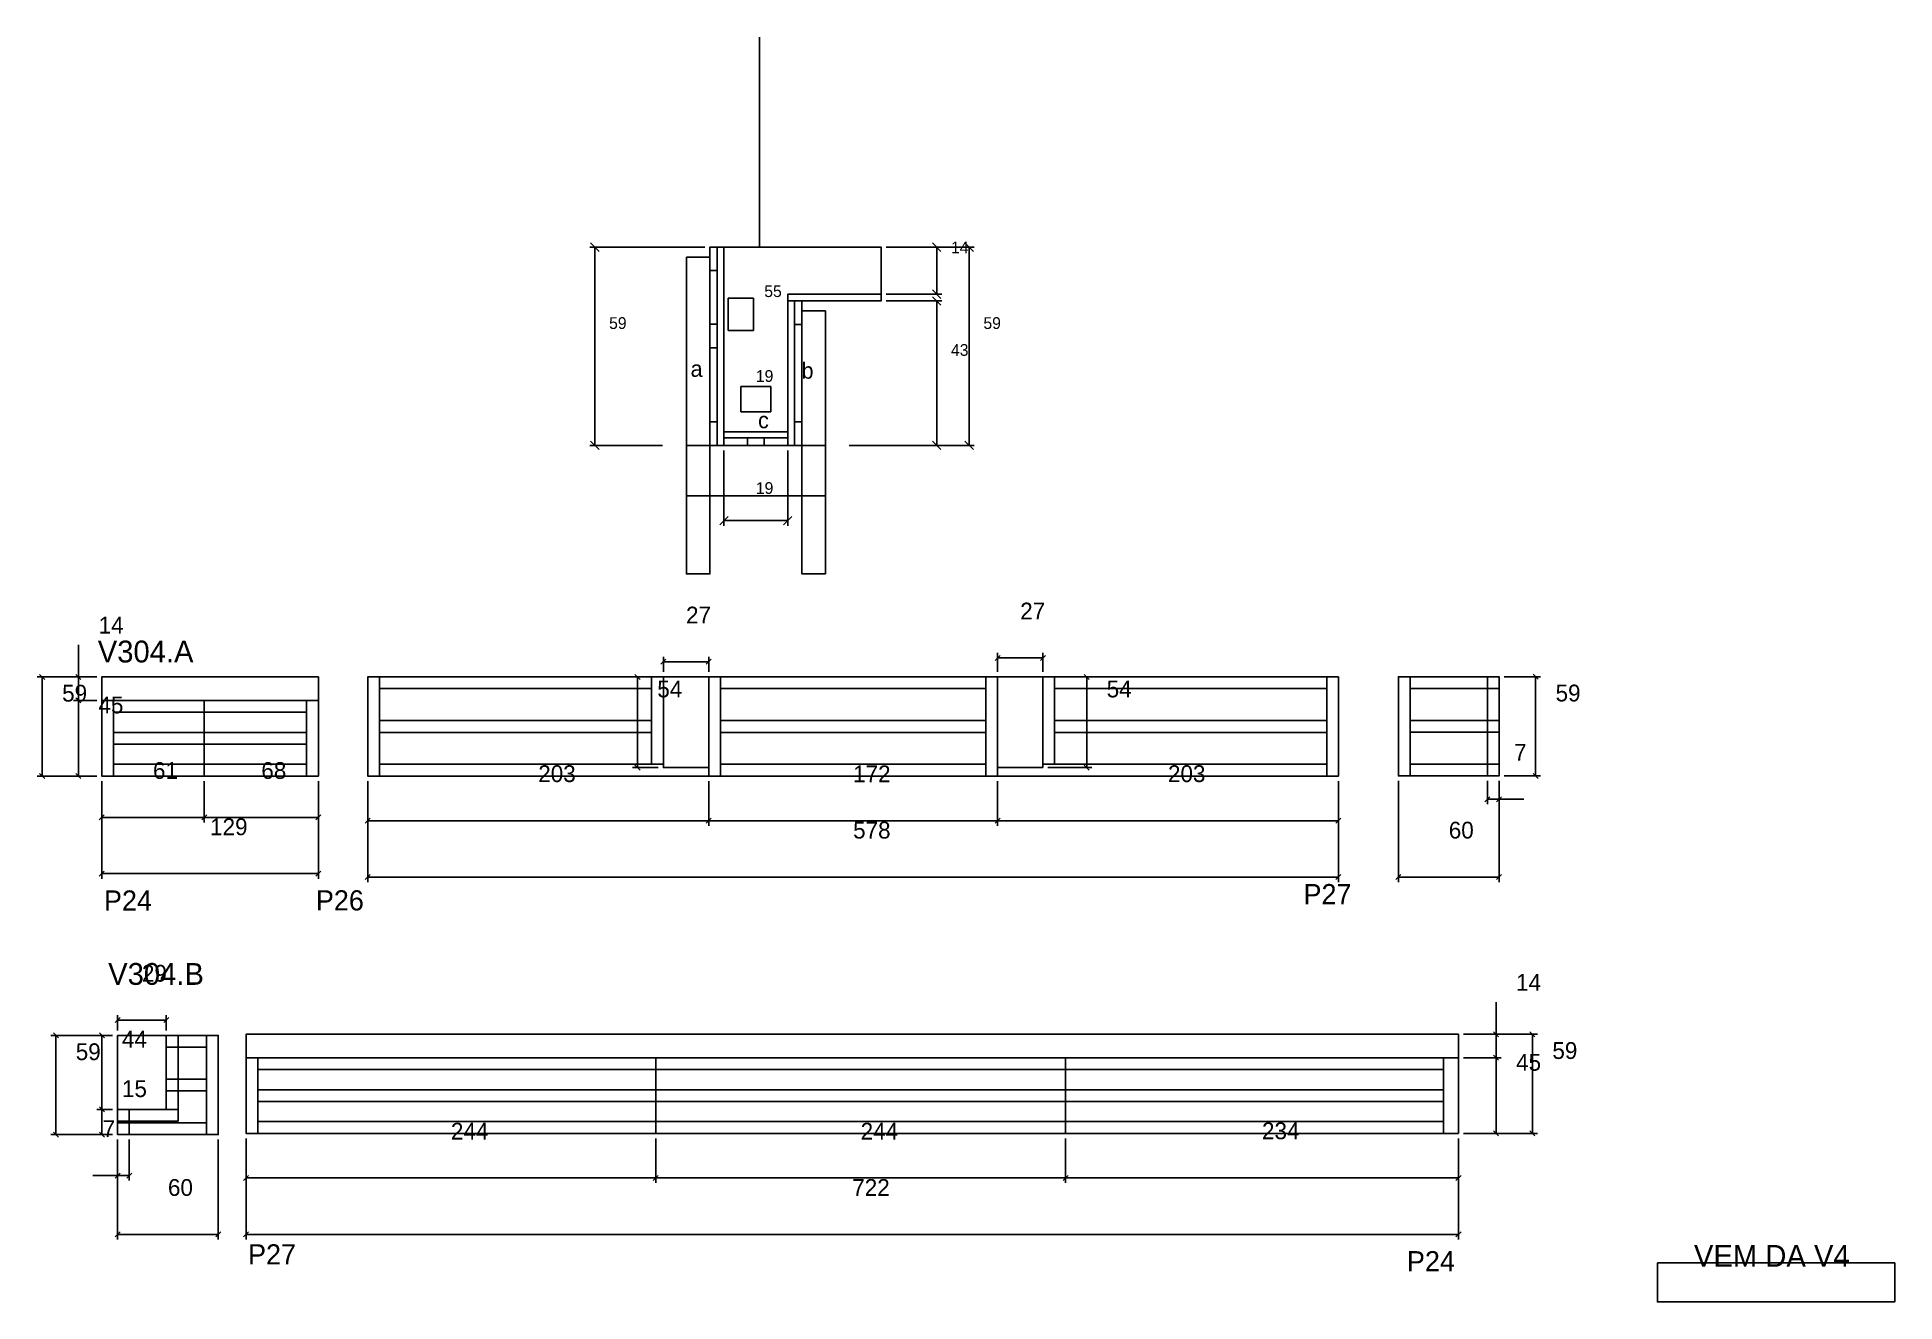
# Model space of a CAD drawing. Header units: metres. Extents: x 2216 to 3322, y 5273 to 6026.
import ezdxf

# ---------------------------------------------------------------- set-up
doc = ezdxf.new("R2010")
doc.units = ezdxf.units.M

msp = doc.modelspace()

# ---------------------------------------------------------------- linework, layer by layer
at = {"layer": 'CONCRETO', "color": 251}
msp.add_lwpolyline([(2718.4, 5872.7), (2718.4, 5900.7), (2624.8, 5900.7), (2624.8, 5872.7), (2624.8, 5790.7), (2662.8, 5790.7), (2662.8, 5872.7), (2718.4, 5872.7)], dxfattribs=at)
at = {"layer": 'COTA', "color": 4}
for p, q in [((2613.4, 5900.7), (2544.9, 5900.7)), ((2547.9, 5782.7), (2547.9, 5900.7)), ((2721.4, 5900.7), (2773.8, 5900.7)), ((2721.4, 5900.7), (2754.5, 5900.7)), ((2751.5, 5900.7), (2751.5, 5872.7)), ((2770.8, 5782.7), (2770.8, 5900.7)), ((2721.4, 5872.7), (2754.5, 5872.7)), ((2721.4, 5868.7), (2754.5, 5868.7)), ((2751.5, 5868.7), (2751.5, 5782.7)), ((2588.2, 5782.7), (2544.9, 5782.7)), ((2624.8, 5779.7), (2624.8, 5734.9)), ((2662.8, 5779.7), (2662.8, 5734.9)), ((2699.4, 5782.7), (2754.5, 5782.7)), ((2699.4, 5782.7), (2773.8, 5782.7)), ((2662.8, 5737.9), (2624.8, 5737.9)), ((2240.4, 5644.9), (2240.4, 5664)), ((2588.7, 5647.9), (2588.7, 5656.9)), ((2615.7, 5653.9), (2588.7, 5653.9)), ((2615.7, 5647.9), (2615.7, 5656.9)), ((2787.7, 5647.9), (2787.7, 5659.2)), ((2787.7, 5656.2), (2814.7, 5656.2)), ((2814.7, 5647.9), (2814.7, 5659.2)), ((2251.3, 5644.9), (2215.8, 5644.9)), ((2218.8, 5644.9), (2218.8, 5585.9)), ((2251.3, 5644.9), (2237.4, 5644.9)), ((2240.4, 5630.9), (2240.4, 5644.9)), ((2585.7, 5644.9), (2570.3, 5644.9)), ((2573.3, 5590.9), (2573.3, 5644.9)), ((2817.7, 5644.9), (2843.8, 5644.9)), ((2840.8, 5644.9), (2840.8, 5590.9)), ((3089.4, 5645), (3111.1, 5645)), ((3108.1, 5586), (3108.1, 5645)), ((2251.3, 5630.9), (2237.4, 5630.9)), ((2251.3, 5630.9), (2237.4, 5630.9)), ((2240.4, 5630.9), (2240.4, 5585.9)), ((2585.7, 5590.9), (2570.3, 5590.9)), ((2817.7, 5590.9), (2843.8, 5590.9)), ((2251.3, 5585.9), (2215.8, 5585.9)), ((2251.3, 5585.9), (2237.4, 5585.9)), ((2254.3, 5582.9), (2254.3, 5524.8)), ((2254.3, 5582.9), (2254.3, 5558.3)), ((2315.3, 5582.9), (2315.3, 5558.3)), ((2315.3, 5582.9), (2315.3, 5558.3)), ((2383.3, 5582.9), (2383.3, 5558.3)), ((2383.3, 5582.9), (2383.3, 5524.8)), ((2412.7, 5582.9), (2412.7, 5556.3)), ((2412.7, 5582.9), (2412.7, 5522.8)), ((2615.7, 5582.9), (2615.7, 5556.3)), ((2615.7, 5582.9), (2615.7, 5556.3)), ((2787.7, 5582.9), (2787.7, 5556.3)), ((2787.7, 5582.9), (2787.7, 5556.3)), ((2990.7, 5582.9), (2990.7, 5556.3)), ((2990.7, 5582.9), (2990.7, 5522.8)), ((3026.4, 5583), (3026.4, 5522.8)), ((3079.4, 5583), (3079.4, 5569.1)), ((3086.4, 5583), (3086.4, 5522.8)), ((3086.4, 5583), (3086.4, 5569.1)), ((3089.4, 5586), (3111.1, 5586)), ((3079.4, 5572.1), (3086.4, 5572.1)), ((3086.4, 5572.1), (3101.2, 5572.1)), ((2254.3, 5561.3), (2315.3, 5561.3)), ((2315.3, 5561.3), (2383.3, 5561.3)), ((2412.7, 5559.3), (2615.7, 5559.3)), ((2615.7, 5559.3), (2787.7, 5559.3)), ((2787.7, 5559.3), (2990.7, 5559.3)), ((2254.3, 5527.8), (2383.3, 5527.8)), ((2412.7, 5525.8), (2990.7, 5525.8)), ((3026.4, 5525.8), (3086.4, 5525.8)), ((2263.7, 5434.5), (2263.7, 5443.6)), ((2292.7, 5434.5), (2292.7, 5443.6)), ((3084.6, 5432.2), (3084.6, 5451.3)), ((2263.7, 5440.6), (2292.7, 5440.6)), ((3065.2, 5432.2), (3109.2, 5432.2)), ((3065.2, 5432.2), (3087.6, 5432.2)), ((3084.6, 5418.2), (3084.6, 5432.2)), ((3106.2, 5432.2), (3106.2, 5373.2)), ((2260.7, 5431.5), (2224, 5431.5)), ((2227, 5372.5), (2227, 5431.5)), ((2260.7, 5431.5), (2251.4, 5431.5)), ((2254.4, 5431.5), (2254.4, 5387.5)), ((3065.2, 5418.2), (3087.6, 5418.2)), ((3065.2, 5418.2), (3087.6, 5418.2)), ((3084.6, 5418.2), (3084.6, 5373.2)), ((2260.7, 5387.5), (2251.4, 5387.5)), ((2260.7, 5387.5), (2251.4, 5387.5)), ((2254.4, 5387.5), (2254.4, 5372.5)), ((2260.7, 5372.5), (2224, 5372.5)), ((2260.7, 5372.5), (2251.4, 5372.5)), ((2263.7, 5369.5), (2263.7, 5310.1)), ((2263.7, 5369.5), (2263.7, 5345.1)), ((2270.7, 5369.5), (2270.7, 5345.1)), ((2323.7, 5369.5), (2323.7, 5310.1)), ((2340.2, 5370.2), (2340.2, 5343.7)), ((2340.2, 5370.2), (2340.2, 5310.1)), ((2584.2, 5370.2), (2584.2, 5343.7)), ((2584.2, 5370.2), (2584.2, 5343.7)), ((2828.2, 5370.2), (2828.2, 5343.7)), ((2828.2, 5370.2), (2828.2, 5343.7)), ((3062.2, 5370.2), (3062.2, 5310.1)), ((3062.2, 5370.2), (3062.2, 5343.7)), ((3065.2, 5373.2), (3109.2, 5373.2)), ((3065.2, 5373.2), (3087.6, 5373.2)), ((2263.7, 5348.1), (2248.9, 5348.1)), ((2270.7, 5348.1), (2263.7, 5348.1)), ((2340.2, 5346.7), (2584.2, 5346.7)), ((2584.2, 5346.7), (2828.2, 5346.7)), ((2828.2, 5346.7), (3062.2, 5346.7)), ((2323.7, 5313.1), (2263.7, 5313.1)), ((2340.2, 5313.1), (3062.2, 5313.1))]:
    msp.add_line(p, q, dxfattribs=at)
at = {"layer": 'COTA'}
for p, q in [((2590.2, 5655.4), (2587.2, 5652.4)), ((2614.2, 5652.4), (2617.2, 5655.4)), ((2789.2, 5657.7), (2786.2, 5654.7)), ((2813.2, 5654.7), (2816.2, 5657.7)), ((2220.3, 5643.4), (2217.3, 5646.4)), ((2241.9, 5643.4), (2238.9, 5646.4)), ((2574.8, 5643.4), (2571.8, 5646.4)), ((2842.3, 5643.4), (2839.3, 5646.4)), ((3109.6, 5643.5), (3106.6, 5646.5)), ((2241.9, 5629.4), (2238.9, 5632.4)), ((2238.9, 5632.4), (2241.9, 5629.4)), ((2217.3, 5587.4), (2220.3, 5584.4)), ((2238.9, 5587.4), (2241.9, 5584.4)), ((2571.8, 5592.4), (2574.8, 5589.4)), ((2839.3, 5592.4), (2842.3, 5589.4)), ((3106.6, 5587.5), (3109.6, 5584.5)), ((3080.9, 5573.6), (3077.9, 5570.6)), ((3084.9, 5570.6), (3087.9, 5573.6)), ((2255.8, 5562.8), (2252.8, 5559.8)), ((2313.8, 5559.8), (2316.8, 5562.8)), ((2316.8, 5562.8), (2313.8, 5559.8)), ((2381.8, 5559.8), (2384.8, 5562.8)), ((2414.2, 5560.8), (2411.2, 5557.8)), ((2617.2, 5560.8), (2614.2, 5557.8)), ((2614.2, 5557.8), (2617.2, 5560.8)), ((2786.2, 5557.8), (2789.2, 5560.8)), ((2789.2, 5560.8), (2786.2, 5557.8)), ((2989.2, 5557.8), (2992.2, 5560.8)), ((2255.8, 5529.3), (2252.8, 5526.3)), ((2381.8, 5526.3), (2384.8, 5529.3)), ((2414.2, 5527.3), (2411.2, 5524.3)), ((2989.2, 5524.3), (2992.2, 5527.3)), ((3027.9, 5527.3), (3024.9, 5524.3)), ((3084.9, 5524.3), (3087.9, 5527.3)), ((2228.5, 5430), (2225.5, 5433)), ((2255.9, 5430), (2252.9, 5433)), ((2265.2, 5442.1), (2262.2, 5439.1)), ((2291.2, 5439.1), (2294.2, 5442.1)), ((3086.1, 5430.7), (3083.1, 5433.7)), ((3107.7, 5430.7), (3104.7, 5433.7)), ((3086.1, 5416.7), (3083.1, 5419.7)), ((3083.1, 5419.7), (3086.1, 5416.7)), ((2255.9, 5386), (2252.9, 5389)), ((2252.9, 5389), (2255.9, 5386)), ((2225.5, 5374), (2228.5, 5371)), ((2252.9, 5374), (2255.9, 5371)), ((3083.1, 5374.7), (3086.1, 5371.7)), ((3104.7, 5374.7), (3107.7, 5371.7)), ((2265.2, 5349.6), (2262.2, 5346.6)), ((2269.2, 5346.6), (2272.2, 5349.6)), ((2341.7, 5348.2), (2338.7, 5345.2)), ((2582.7, 5345.2), (2585.7, 5348.2)), ((2585.7, 5348.2), (2582.7, 5345.2)), ((2826.7, 5345.2), (2829.7, 5348.2)), ((2829.7, 5348.2), (2826.7, 5345.2)), ((3060.7, 5345.2), (3063.7, 5348.2)), ((2265.2, 5314.6), (2262.2, 5311.6)), ((2322.2, 5311.6), (2325.2, 5314.6)), ((2341.7, 5314.6), (2338.7, 5311.6)), ((3060.7, 5311.6), (3063.7, 5314.6))]:
    msp.add_line(p, q, dxfattribs=at)
at = {"layer": 'COTA', "color": 241}
for p, q in [((2254.3, 5644.9), (2254.3, 5630.9)), ((2383.3, 5644.9), (2254.3, 5644.9)), ((2383.3, 5630.9), (2383.3, 5644.9)), ((2588.7, 5644.9), (2615.7, 5644.9)), ((2814.7, 5644.9), (2787.7, 5644.9)), ((2340.2, 5432.2), (3062.2, 5432.2)), ((2340.2, 5418.2), (2340.2, 5432.2)), ((3062.2, 5418.2), (3062.2, 5432.2)), ((2263.7, 5387.5), (2263.7, 5431.5)), ((2263.7, 5431.5), (2292.7, 5431.5))]:
    msp.add_line(p, q, dxfattribs=at)
at = {"layer": 'COTA'}
for points in [[(2550.4, 5898.2), (2545.4, 5903.2)], [(2754, 5898.2), (2749, 5903.2)], [(2773.3, 5898.2), (2768.3, 5903.2)], [(2749, 5875.2), (2754, 5870.2)], [(2754, 5866.2), (2749, 5871.2)], [(2545.4, 5785.2), (2550.4, 5780.2)], [(2749, 5785.2), (2754, 5780.2)], [(2768.3, 5785.2), (2773.3, 5780.2)], [(2627.3, 5740.4), (2622.3, 5735.4)], [(2660.3, 5735.4), (2665.3, 5740.4)]]:
    msp.add_lwpolyline(points, dxfattribs=at)
at = {"layer": 'COTA', "color": 241}
for points in [[(2383.3, 5644.9), (2254.3, 5644.9), (2254.3, 5630.9), (2383.3, 5630.9), (2383.3, 5644.9)], [(3062.2, 5432.2), (3062.2, 5418.2), (2340.2, 5418.2), (2340.2, 5432.2), (3062.2, 5432.2)]]:
    msp.add_lwpolyline(points, dxfattribs=at)
at = {"layer": 'Cota Seção (2x)', "color": 180}
for p, q in [((2642.3, 5870.3), (2627.3, 5870.3)), ((2627.3, 5870.3), (2627.3, 5851)), ((2642.3, 5851), (2642.3, 5870.3)), ((2627.3, 5851), (2642.3, 5851)), ((2652.8, 5817.7), (2634.8, 5817.7)), ((2634.8, 5817.7), (2634.8, 5802.7)), ((2652.8, 5802.7), (2652.8, 5817.7)), ((2634.8, 5802.7), (2652.8, 5802.7))]:
    msp.add_line(p, q, dxfattribs=at)
at = {"layer": 'Hachura', "color": 253}
for points in [[(2616.4, 5886.7), (2620.8, 5886.7), (2620.8, 5900.7), (2616.4, 5900.7), (2616.4, 5886.7)], [(2620.8, 5900.7), (2624.8, 5900.7), (2624.8, 5782.7), (2620.8, 5782.7), (2620.8, 5900.7)], [(2662.8, 5868.7), (2662.8, 5872.7), (2718.4, 5872.7), (2718.4, 5868.7), (2662.8, 5868.7)], [(2666.8, 5868.7), (2662.8, 5868.7), (2662.8, 5782.7), (2666.8, 5782.7), (2666.8, 5868.7)], [(2671.2, 5854.7), (2666.8, 5854.7), (2666.8, 5868.7), (2671.2, 5868.7), (2671.2, 5854.7)], [(2616.4, 5840.8), (2620.8, 5840.8), (2620.8, 5854.8), (2616.4, 5854.8), (2616.4, 5840.8)], [(2616.4, 5782.7), (2620.8, 5782.7), (2620.8, 5796.7), (2616.4, 5796.7), (2616.4, 5782.7)], [(2671.2, 5782.7), (2666.8, 5782.7), (2666.8, 5796.7), (2671.2, 5796.7), (2671.2, 5782.7)], [(2624.8, 5787.1), (2624.8, 5790.7), (2662.8, 5790.7), (2662.8, 5787.1), (2624.8, 5787.1)], [(2624.8, 5782.7), (2624.8, 5787.1), (2638.8, 5787.1), (2638.8, 5782.7), (2624.8, 5782.7)], [(2662.8, 5782.7), (2662.8, 5787.1), (2648.8, 5787.1), (2648.8, 5782.7), (2662.8, 5782.7)]]:
    msp.add_lwpolyline(points, dxfattribs=at)
at = {"layer": 'Madeira', "color": 126}
for points in [[(2616.4, 5886.7), (2620.8, 5886.7), (2620.8, 5900.7), (2616.4, 5900.7), (2616.4, 5886.7)], [(2671.2, 5854.7), (2666.8, 5854.7), (2666.8, 5868.7), (2671.2, 5868.7), (2671.2, 5854.7)], [(2616.4, 5840.8), (2620.8, 5840.8), (2620.8, 5854.8), (2616.4, 5854.8), (2616.4, 5840.8)], [(2616.4, 5782.7), (2620.8, 5782.7), (2620.8, 5796.7), (2616.4, 5796.7), (2616.4, 5782.7)], [(2671.2, 5782.7), (2666.8, 5782.7), (2666.8, 5796.7), (2671.2, 5796.7), (2671.2, 5782.7)], [(2624.8, 5782.7), (2624.8, 5787.1), (2638.8, 5787.1), (2638.8, 5782.7), (2624.8, 5782.7)], [(2662.8, 5782.7), (2662.8, 5787.1), (2648.8, 5787.1), (2648.8, 5782.7), (2662.8, 5782.7)]]:
    msp.add_lwpolyline(points, dxfattribs=at)
at = {"layer": 'Painéis', "color": 200}
for p, q in [((2412.7, 5644.9), (2588.7, 5644.9)), ((2412.7, 5585.9), (2412.7, 5644.9)), ((2588.7, 5590.9), (2588.7, 5644.9)), ((2615.7, 5644.9), (2787.7, 5644.9)), ((2615.7, 5585.9), (2615.7, 5644.9)), ((2787.7, 5585.9), (2787.7, 5644.9)), ((2814.7, 5590.9), (2814.7, 5644.9)), ((2990.7, 5644.9), (2814.7, 5644.9)), ((2990.7, 5585.9), (2990.7, 5644.9)), ((2254.3, 5585.9), (2254.3, 5630.9)), ((2254.3, 5630.9), (2383.3, 5630.9)), ((2315.3, 5585.9), (2315.3, 5630.9)), ((2383.3, 5585.9), (2383.3, 5630.9)), ((2615.7, 5590.9), (2588.7, 5590.9)), ((2787.7, 5590.9), (2814.7, 5590.9)), ((2254.3, 5585.9), (2383.3, 5585.9)), ((2412.7, 5585.9), (2990.7, 5585.9)), ((2292.7, 5431.5), (2292.7, 5387.5)), ((2340.2, 5373.2), (2340.2, 5418.2)), ((2340.2, 5418.2), (3062.2, 5418.2)), ((2584.2, 5373.2), (2584.2, 5418.2)), ((2828.2, 5373.2), (2828.2, 5418.2)), ((3062.2, 5373.2), (3062.2, 5418.2)), ((2292.7, 5387.5), (2263.7, 5387.5)), ((2340.2, 5373.2), (3062.2, 5373.2))]:
    msp.add_line(p, q, dxfattribs=at)
for points in [[(2620.8, 5900.7), (2624.8, 5900.7), (2624.8, 5782.7), (2620.8, 5782.7), (2620.8, 5900.7)], [(2662.8, 5868.7), (2662.8, 5872.7), (2718.4, 5872.7), (2718.4, 5868.7), (2662.8, 5868.7)], [(2666.8, 5868.7), (2662.8, 5868.7), (2662.8, 5782.7), (2666.8, 5782.7), (2666.8, 5868.7)], [(2624.8, 5787.1), (2624.8, 5790.7), (2662.8, 5790.7), (2662.8, 5787.1), (2624.8, 5787.1)], [(3026.4, 5586), (3086.4, 5586), (3086.4, 5645), (3026.4, 5645), (3026.4, 5586)], [(2292.7, 5431.5), (2323.7, 5431.5), (2323.7, 5372.5), (2263.7, 5372.5), (2263.7, 5387.5)]]:
    msp.add_lwpolyline(points, dxfattribs=at)
at = {"layer": 'REAPROVEITAMENTO', "color": 251}
for points in [[(2615.7, 5590.9), (2588.7, 5590.9), (2588.7, 5644.9), (2412.7, 5644.9), (2412.7, 5585.9), (2615.7, 5585.9), (2615.7, 5590.9)], [(2787.7, 5585.9), (2787.7, 5644.9), (2615.7, 5644.9), (2615.7, 5585.9), (2787.7, 5585.9)], [(2814.7, 5590.9), (2787.7, 5590.9), (2787.7, 5585.9), (2990.7, 5585.9), (2990.7, 5644.9), (2814.7, 5644.9), (2814.7, 5590.9)], [(3086.4, 5586), (3086.4, 5645), (3026.4, 5645), (3026.4, 5586), (3086.4, 5586)], [(2383.3, 5585.9), (2383.3, 5630.9), (2254.3, 5630.9), (2254.3, 5585.9), (2383.3, 5585.9)], [(2292.7, 5431.5), (2292.7, 5387.5), (2263.7, 5387.5), (2263.7, 5372.5), (2323.7, 5372.5), (2323.7, 5431.5), (2292.7, 5431.5)], [(3062.2, 5373.2), (3062.2, 5418.2), (2340.2, 5418.2), (2340.2, 5373.2), (3062.2, 5373.2)]]:
    msp.add_lwpolyline(points, dxfattribs=at)
at = {"layer": 'SARR_2.2x7', "color": 40}
for p, q in [((2419.7, 5585.9), (2419.7, 5644.9)), ((2581.7, 5592.9), (2581.7, 5644.9)), ((2622.7, 5585.9), (2622.7, 5644.9)), ((2780.7, 5585.9), (2780.7, 5644.9)), ((2821.7, 5592.9), (2821.7, 5644.9)), ((2983.7, 5585.9), (2983.7, 5644.9)), ((3033.4, 5586), (3033.4, 5645)), ((3079.4, 5586), (3079.4, 5645)), ((2261.3, 5585.9), (2261.3, 5630.9)), ((2376.3, 5585.9), (2376.3, 5630.9)), ((2419.7, 5637.9), (2581.7, 5637.9)), ((2780.7, 5637.9), (2622.7, 5637.9)), ((2983.7, 5637.9), (2821.7, 5637.9)), ((3086.4, 5638), (3033.4, 5638)), ((2261.3, 5623.9), (2315.3, 5623.9)), ((2315.3, 5623.9), (2376.3, 5623.9)), ((2261.3, 5611.9), (2315.3, 5611.9)), ((2315.3, 5611.9), (2376.3, 5611.9)), ((2419.7, 5618.9), (2581.7, 5618.9)), ((2419.7, 5611.9), (2581.7, 5611.9)), ((2622.7, 5618.9), (2780.7, 5618.9)), ((2622.7, 5611.9), (2780.7, 5611.9)), ((2821.7, 5618.9), (2983.7, 5618.9)), ((2821.7, 5611.9), (2983.7, 5611.9)), ((3033.4, 5619), (3086.4, 5619)), ((3033.4, 5612), (3086.4, 5612)), ((2261.3, 5604.9), (2315.3, 5604.9)), ((2315.3, 5604.9), (2376.3, 5604.9)), ((2261.3, 5592.9), (2315.3, 5592.9)), ((2315.3, 5592.9), (2376.3, 5592.9)), ((2419.7, 5592.9), (2588.7, 5592.9)), ((2780.7, 5592.9), (2622.7, 5592.9)), ((2983.7, 5592.9), (2814.7, 5592.9)), ((3086.4, 5593), (3033.4, 5593)), ((2292.7, 5424.5), (2316.7, 5424.5)), ((2299.7, 5387.5), (2299.7, 5431.5)), ((2316.7, 5372.5), (2316.7, 5431.5)), ((2347.2, 5373.2), (2347.2, 5418.2)), ((2347.2, 5411.2), (2584.2, 5411.2)), ((2584.2, 5411.2), (2828.2, 5411.2)), ((2828.2, 5411.2), (3053.2, 5411.2)), ((3053.2, 5373.2), (3053.2, 5418.2)), ((2316.7, 5405.5), (2292.7, 5405.5)), ((2316.7, 5398.5), (2292.7, 5398.5)), ((2347.2, 5399.2), (2584.2, 5399.2)), ((2584.2, 5399.2), (2828.2, 5399.2)), ((2828.2, 5399.2), (3053.2, 5399.2)), ((2270.7, 5372.5), (2270.7, 5387.5)), ((2292.7, 5387.5), (2299.7, 5387.5)), ((2299.7, 5380.5), (2299.7, 5387.5)), ((2347.2, 5392.2), (2584.2, 5392.2)), ((2584.2, 5392.2), (2828.2, 5392.2)), ((2828.2, 5392.2), (3053.2, 5392.2)), ((2299.7, 5380.5), (2263.7, 5380.5)), ((2263.7, 5379.5), (2316.7, 5379.5)), ((2347.2, 5380.2), (2584.2, 5380.2)), ((2584.2, 5380.2), (2828.2, 5380.2)), ((2828.2, 5380.2), (3053.2, 5380.2))]:
    msp.add_line(p, q, dxfattribs=at)
at = {"layer": 'SARR_3.5x7', "color": 81}
for points in [[(2602.4, 5894.7), (2616.4, 5894.7), (2616.4, 5706.2), (2602.4, 5706.2), (2602.4, 5894.7)], [(2685.2, 5862.7), (2671.2, 5862.7), (2671.2, 5706.2), (2685.2, 5706.2), (2685.2, 5862.7)], [(2602.4, 5782.7), (2685.2, 5782.7), (2685.2, 5752.6), (2602.4, 5752.6), (2602.4, 5782.7)]]:
    msp.add_lwpolyline(points, dxfattribs=at)
at = {"layer": 'Texto Seção', "color": 252}
msp.add_line((2646, 5900.7), (2646, 6025.7), dxfattribs=at)
at = {"layer": 'Texto Seção', "color": 7}
msp.add_lwpolyline([(3180.6, 5296.1), (3322, 5296.1), (3322, 5272.9), (3180.6, 5272.9), (3180.6, 5296.1)], dxfattribs=at)

# ---------------------------------------------------------------- texts
at = {"layer": '5', "color": 5}
for s, p in [('P27', (2969.9, 5509.6)), ('P24', (2255.6, 5505.8)), ('P26', (2381.8, 5505.9)), ('P27', (2341.4, 5295.2)), ('P24', (3031.5, 5291.1))]:
    msp.add_text(s, height=12, dxfattribs=at).set_placement(p)
at = {"layer": 'COTA', "color": 1}
for s, p in [('14', (2760, 5897)), ('59', (2556.4, 5852)), ('59', (2779.3, 5852)), ('43', (2760, 5836)), ('19', (2643.8, 5753.8))]:
    msp.add_text(s, height=7, dxfattribs=at).set_placement(p)
at = {"layer": 'COTA', "color": 240}
for s, p in [('27', (2602.2, 5676.7)), ('27', (2801.2, 5679.1)), ('14', (2252.4, 5670.7)), ('54', (2585.1, 5632.7)), ('54', (2852.7, 5632.7)), ('59', (2230.7, 5630.2)), ('45', (2252.3, 5623.2)), ('59', (3120, 5630.3)), ('7', (3095.3, 5595)), ('61', (2284.8, 5584.2)), ('68', (2349.3, 5584.2)), ('203', (2514.2, 5582.3)), ('172', (2701.7, 5582.2)), ('203', (2889.2, 5582.3)), ('129', (2318.8, 5550.7)), ('578', (2701.7, 5548.7)), ('60', (3056.4, 5548.7)), ('29', (2278.2, 5463.5)), ('14', (3096.5, 5458.1)), ('44', (2266.3, 5424.3)), ('59', (2238.8, 5416.8)), ('45', (3096.5, 5410.5)), ('59', (3118.1, 5417.5)), ('15', (2266.3, 5394.8)), ('7', (2254.8, 5371)), ('244', (2462.2, 5369.5)), ('244', (2706.2, 5369.5)), ('234', (2945.2, 5369.7)), ('60', (2293.7, 5336)), ('722', (2701.2, 5336))]:
    msp.add_text(s, height=10, dxfattribs=at).set_placement(p)
at = {"layer": 'Cota Seção (2x)', "color": 1}
for s, p in [('55', (2648.8, 5871)), ('19', (2643.8, 5820.5))]:
    msp.add_text(s, height=7, dxfattribs=at).set_placement(p)
at = {"layer": 'detalhes', "color": 4}
for s, p in [('a', (2604.9, 5823.5)), ('b', (2671, 5822.4)), ('c', (2645.1, 5792.9))]:
    msp.add_text(s, height=9.6, dxfattribs=at).set_placement(p)
at = {"layer": 'Texto Seção', "color": 7}
for s, p in [('V304.A', (2251.9, 5653.5)), ('V304.B', (2258.1, 5461.6)), ('VEM DA V4', (3202.4, 5293.8))]:
    msp.add_text(s, height=13, dxfattribs=at).set_placement(p)

doc.saveas('drawing.dxf')
